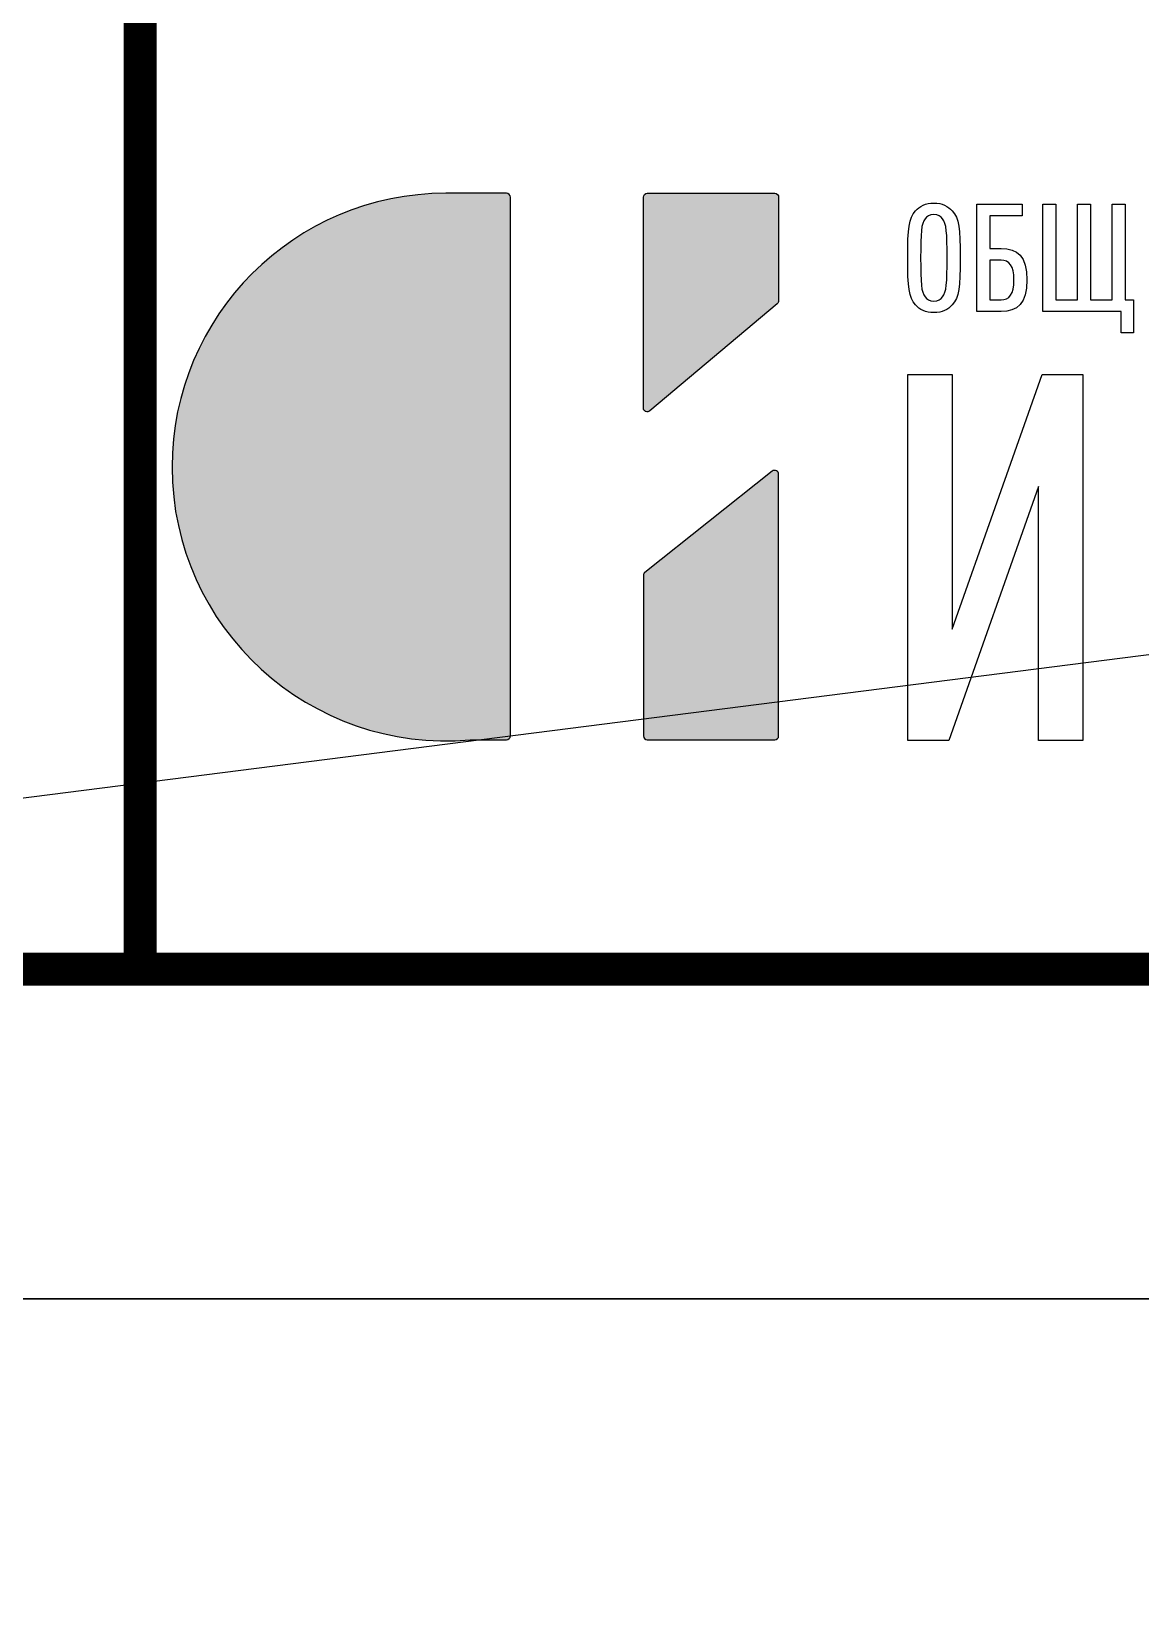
# Model space of a CAD drawing. Header units: millimetres. Extents: x -112426 to 6776, y 1218 to 38707.
# Drawn here: x 2352.09 to 2368.9, y 1396.32 to 1420.37 of the extents above; entities that cross this region are included whole.
import ezdxf

# ---------------------------------------------------------------- set-up
doc = ezdxf.new("R2010")
doc.units = ezdxf.units.MM
doc.layers.add('layer 1', color=7, linetype='Continuous')

# ---------------------------------------------------------------- blocks, each defined once
blk = doc.blocks.new('Лого')
h = blk.add_hatch(color=151)
h.set_gradient(color1=(158, 191, 227), color2=(46, 54, 92), tint=1, name='HEMISPHERICAL')
edge = h.paths.add_edge_path()
edge.add_spline(control_points=[(0.349, 0.4943), (-0.1909, 0.4468), (-0.6571, 0.8707), (-0.6571, 1.4146), (-0.6571, 1.4146), (-0.6571, 1.9249), (-0.2434, 2.3386), (0.2669, 2.3386), (0.2669, 2.3386), (0.2669, 2.3386), (0.4714, 2.3386), (0.4714, 2.3386), (0.4714, 2.3386), (0.4787, 2.3386), (0.4846, 2.3327), (0.4846, 2.3254), (0.4846, 2.3254), (0.4846, 2.3254), (0.4846, 0.5075), (0.4846, 0.5075), (0.4846, 0.5075), (0.4846, 0.5003), (0.4787, 0.4943), (0.4714, 0.4943), (0.4714, 0.4943), (0.4714, 0.4943), (0.3502, 0.4943), (0.3502, 0.4943), (0.3502, 0.4943), (0.3497, 0.4943), (0.3494, 0.4943), (0.349, 0.4943)], knot_values=[0, 0, 0, 0, 0.111111, 0.111111, 0.111111, 0.111121, 0.222222, 0.222222, 0.222222, 0.222232, 0.333333, 0.333333, 0.333333, 0.333344, 0.444444, 0.444444, 0.444444, 0.444455, 0.555556, 0.555556, 0.555556, 0.555566, 0.666667, 0.666667, 0.666667, 0.666677, 0.777778, 0.777778, 0.777778, 0.777788, 1, 1, 1, 1], degree=3, periodic=0)
edge = h.paths.add_edge_path()
edge.add_spline(control_points=[(0.9551, 1.604), (0.9551, 1.604), (1.3853, 1.966), (1.3853, 1.966), (1.3853, 1.966), (1.3884, 1.9686), (1.39, 1.972), (1.39, 1.9761), (1.39, 1.9761), (1.39, 1.9761), (1.39, 2.3254), (1.39, 2.3254), (1.39, 2.3254), (1.39, 2.3327), (1.3841, 2.3386), (1.3768, 2.3386), (1.3768, 2.3386), (1.3768, 2.3386), (0.9466, 2.3386), (0.9466, 2.3386), (0.9466, 2.3386), (0.9393, 2.3386), (0.9334, 2.3327), (0.9334, 2.3254), (0.9334, 2.3254), (0.9334, 2.3254), (0.9334, 1.6141), (0.9334, 1.6141), (0.9334, 1.6141), (0.9334, 1.6089), (0.9363, 1.6044), (0.941, 1.6021), (0.941, 1.6021), (0.9458, 1.5999), (0.9511, 1.6006), (0.9551, 1.604)], knot_values=[0, 0, 0, 0, 0.1, 0.1, 0.1, 0.10001, 0.2, 0.2, 0.2, 0.20001, 0.3, 0.3, 0.3, 0.30001, 0.4, 0.4, 0.4, 0.40001, 0.5, 0.5, 0.5, 0.50001, 0.6, 0.6, 0.6, 0.60001, 0.7, 0.7, 0.7, 0.70001, 0.8, 0.8, 0.8, 0.80001, 1, 1, 1, 1], degree=3, periodic=0)
edge = h.paths.add_edge_path()
edge.add_spline(control_points=[(0.9384, 1.0593), (0.9384, 1.0593), (1.3686, 1.4007), (1.3686, 1.4007), (1.3686, 1.4007), (1.3727, 1.4039), (1.3779, 1.4045), (1.3826, 1.4023), (1.3826, 1.4023), (1.3873, 1.4), (1.39, 1.3956), (1.39, 1.3904), (1.39, 1.3904), (1.39, 1.3904), (1.39, 0.5075), (1.39, 0.5075), (1.39, 0.5075), (1.39, 0.5003), (1.3841, 0.4943), (1.3768, 0.4943), (1.3768, 0.4943), (1.3768, 0.4943), (0.9466, 0.4943), (0.9466, 0.4943), (0.9466, 0.4943), (0.9393, 0.4943), (0.9334, 0.5003), (0.9334, 0.5075), (0.9334, 0.5075), (0.9334, 0.5075), (0.9334, 1.049), (0.9334, 1.049), (0.9334, 1.049), (0.9334, 1.0531), (0.9351, 1.0567), (0.9384, 1.0593)], knot_values=[0, 0, 0, 0, 0.1, 0.1, 0.1, 0.10001, 0.2, 0.2, 0.2, 0.20001, 0.3, 0.3, 0.3, 0.30001, 0.4, 0.4, 0.4, 0.40001, 0.5, 0.5, 0.5, 0.50001, 0.6, 0.6, 0.6, 0.60001, 0.7, 0.7, 0.7, 0.70001, 0.8, 0.8, 0.8, 0.80001, 1, 1, 1, 1], degree=3, periodic=0)
at = {"layer": 'layer 1', "color": 159}
for points, knots in [([(0.349, 0.4943), (-0.1909, 0.4468), (-0.6571, 0.8707), (-0.6571, 1.4146), (-0.6571, 1.4146), (-0.6571, 1.9249), (-0.2434, 2.3386), (0.2669, 2.3386), (0.2669, 2.3386), (0.2669, 2.3386), (0.4714, 2.3386), (0.4714, 2.3386), (0.4714, 2.3386), (0.4787, 2.3386), (0.4846, 2.3327), (0.4846, 2.3254), (0.4846, 2.3254), (0.4846, 2.3254), (0.4846, 0.5075), (0.4846, 0.5075), (0.4846, 0.5075), (0.4846, 0.5003), (0.4787, 0.4943), (0.4714, 0.4943), (0.4714, 0.4943), (0.4714, 0.4943), (0.3502, 0.4943), (0.3502, 0.4943), (0.3502, 0.4943), (0.3497, 0.4943), (0.3494, 0.4943), (0.349, 0.4943)], [0, 0, 0, 0, 0.111111, 0.111111, 0.111111, 0.111111, 0.222222, 0.222222, 0.222222, 0.222222, 0.333333, 0.333333, 0.333333, 0.333333, 0.444444, 0.444444, 0.444444, 0.444444, 0.555556, 0.555556, 0.555556, 0.555556, 0.666667, 0.666667, 0.666667, 0.666667, 0.777778, 0.777778, 0.777778, 0.777778, 1, 1, 1, 1]), ([(0.9551, 1.604), (0.9551, 1.604), (1.3853, 1.966), (1.3853, 1.966), (1.3853, 1.966), (1.3884, 1.9686), (1.39, 1.972), (1.39, 1.9761), (1.39, 1.9761), (1.39, 1.9761), (1.39, 2.3254), (1.39, 2.3254), (1.39, 2.3254), (1.39, 2.3327), (1.3841, 2.3386), (1.3768, 2.3386), (1.3768, 2.3386), (1.3768, 2.3386), (0.9466, 2.3386), (0.9466, 2.3386), (0.9466, 2.3386), (0.9393, 2.3386), (0.9334, 2.3327), (0.9334, 2.3254), (0.9334, 2.3254), (0.9334, 2.3254), (0.9334, 1.6141), (0.9334, 1.6141), (0.9334, 1.6141), (0.9334, 1.6089), (0.9363, 1.6044), (0.941, 1.6021), (0.941, 1.6021), (0.9458, 1.5999), (0.9511, 1.6006), (0.9551, 1.604)], [0, 0, 0, 0, 0.1, 0.1, 0.1, 0.1, 0.2, 0.2, 0.2, 0.2, 0.3, 0.3, 0.3, 0.3, 0.4, 0.4, 0.4, 0.4, 0.5, 0.5, 0.5, 0.5, 0.6, 0.6, 0.6, 0.6, 0.7, 0.7, 0.7, 0.7, 0.8, 0.8, 0.8, 0.8, 1, 1, 1, 1]), ([(2.0023, 2.1207), (2.0023, 2.2208), (1.9992, 2.2533), (1.9759, 2.2792), (1.9759, 2.2792), (1.9616, 2.2949), (1.9423, 2.3056), (1.9139, 2.3056), (1.9139, 2.3056), (1.8854, 2.3056), (1.8661, 2.2949), (1.8519, 2.2792), (1.8519, 2.2792), (1.8286, 2.2533), (1.8255, 2.2208), (1.8255, 2.1207), (1.8255, 2.1207), (1.8255, 2.0206), (1.8286, 1.9881), (1.8519, 1.9622), (1.8519, 1.9622), (1.8661, 1.9465), (1.8854, 1.9358), (1.9139, 1.9358), (1.9139, 1.9358), (1.9423, 1.9358), (1.9616, 1.9465), (1.9759, 1.9622), (1.9759, 1.9622), (1.9992, 1.9881), (2.0023, 2.0206), (2.0023, 2.1207)], [0, 0, 0, 0, 0.111111, 0.111111, 0.111111, 0.111111, 0.222222, 0.222222, 0.222222, 0.222222, 0.333333, 0.333333, 0.333333, 0.333333, 0.444444, 0.444444, 0.444444, 0.444444, 0.555556, 0.555556, 0.555556, 0.555556, 0.666667, 0.666667, 0.666667, 0.666667, 0.777778, 0.777778, 0.777778, 0.777778, 1, 1, 1, 1]), ([(1.9586, 2.1207), (1.9586, 2.0349), (1.956, 2.0059), (1.9433, 1.9886), (1.9433, 1.9886), (1.9372, 1.9805), (1.9281, 1.9749), (1.9139, 1.9749), (1.9139, 1.9749), (1.8997, 1.9749), (1.89, 1.9805), (1.8839, 1.9886), (1.8839, 1.9886), (1.8712, 2.0059), (1.8692, 2.0349), (1.8692, 2.1207), (1.8692, 2.1207), (1.8692, 2.2065), (1.8712, 2.2355), (1.8839, 2.2528), (1.8839, 2.2528), (1.89, 2.2609), (1.8997, 2.2665), (1.9139, 2.2665), (1.9139, 2.2665), (1.9281, 2.2665), (1.9372, 2.2609), (1.9433, 2.2528), (1.9433, 2.2528), (1.956, 2.2355), (1.9586, 2.2065), (1.9586, 2.1207)], [0, 0, 0, 0, 0.111111, 0.111111, 0.111111, 0.111111, 0.222222, 0.222222, 0.222222, 0.222222, 0.333333, 0.333333, 0.333333, 0.333333, 0.444444, 0.444444, 0.444444, 0.444444, 0.555556, 0.555556, 0.555556, 0.555556, 0.666667, 0.666667, 0.666667, 0.666667, 0.777778, 0.777778, 0.777778, 0.777778, 1, 1, 1, 1]), ([(2.2278, 2.046), (2.2278, 2.1263), (2.1958, 2.1522), (2.1409, 2.1522), (2.1409, 2.1522), (2.1409, 2.1522), (2.1023, 2.1522), (2.1023, 2.1522), (2.1023, 2.1522), (2.1023, 2.1522), (2.1023, 2.2624), (2.1023, 2.2624), (2.1023, 2.2624), (2.1023, 2.2624), (2.2115, 2.2624), (2.2115, 2.2624), (2.2115, 2.2624), (2.2115, 2.2624), (2.2115, 2.3015), (2.2115, 2.3015), (2.2115, 2.3015), (2.2115, 2.3015), (2.0586, 2.3015), (2.0586, 2.3015), (2.0586, 2.3015), (2.0586, 2.3015), (2.0586, 1.9399), (2.0586, 1.9399), (2.0586, 1.9399), (2.0586, 1.9399), (2.1409, 1.9399), (2.1409, 1.9399), (2.1409, 1.9399), (2.1953, 1.9399), (2.2278, 1.9663), (2.2278, 2.046)], [0, 0, 0, 0, 0.1, 0.1, 0.1, 0.1, 0.2, 0.2, 0.2, 0.2, 0.3, 0.3, 0.3, 0.3, 0.4, 0.4, 0.4, 0.4, 0.5, 0.5, 0.5, 0.5, 0.6, 0.6, 0.6, 0.6, 0.7, 0.7, 0.7, 0.7, 0.8, 0.8, 0.8, 0.8, 1, 1, 1, 1]), ([(2.5874, 1.8678), (2.5874, 1.8678), (2.5874, 1.979), (2.5874, 1.979), (2.5874, 1.979), (2.5874, 1.979), (2.5589, 1.979), (2.5589, 1.979), (2.5589, 1.979), (2.5589, 1.979), (2.5589, 2.3015), (2.5589, 2.3015), (2.5589, 2.3015), (2.5589, 2.3015), (2.5153, 2.3015), (2.5153, 2.3015), (2.5153, 2.3015), (2.5153, 2.3015), (2.5153, 1.979), (2.5153, 1.979), (2.5153, 1.979), (2.5153, 1.979), (2.4421, 1.979), (2.4421, 1.979), (2.4421, 1.979), (2.4421, 1.979), (2.4421, 2.3015), (2.4421, 2.3015), (2.4421, 2.3015), (2.4421, 2.3015), (2.3984, 2.3015), (2.3984, 2.3015), (2.3984, 2.3015), (2.3984, 2.3015), (2.3984, 1.979), (2.3984, 1.979), (2.3984, 1.979), (2.3984, 1.979), (2.3253, 1.979), (2.3253, 1.979), (2.3253, 1.979), (2.3253, 1.979), (2.3253, 2.3015), (2.3253, 2.3015), (2.3253, 2.3015), (2.3253, 2.3015), (2.2816, 2.3015), (2.2816, 2.3015), (2.2816, 2.3015), (2.2816, 2.3015), (2.2816, 1.9399), (2.2816, 1.9399), (2.2816, 1.9399), (2.2816, 1.9399), (2.5457, 1.9399), (2.5457, 1.9399), (2.5457, 1.9399), (2.5457, 1.9399), (2.5457, 1.8678), (2.5457, 1.8678), (2.5457, 1.8678), (2.5457, 1.8678), (2.5874, 1.8678), (2.5874, 1.8678)], [0, 0, 0, 0, 0.058824, 0.058824, 0.058824, 0.058824, 0.117647, 0.117647, 0.117647, 0.117647, 0.176471, 0.176471, 0.176471, 0.176471, 0.235294, 0.235294, 0.235294, 0.235294, 0.294118, 0.294118, 0.294118, 0.294118, 0.352941, 0.352941, 0.352941, 0.352941, 0.411765, 0.411765, 0.411765, 0.411765, 0.470588, 0.470588, 0.470588, 0.470588, 0.529412, 0.529412, 0.529412, 0.529412, 0.588235, 0.588235, 0.588235, 0.588235, 0.647059, 0.647059, 0.647059, 0.647059, 0.705882, 0.705882, 0.705882, 0.705882, 0.764706, 0.764706, 0.764706, 0.764706, 0.823529, 0.823529, 0.823529, 0.823529, 0.882353, 0.882353, 0.882353, 0.882353, 1, 1, 1, 1]), ([(2.1841, 2.046), (2.1841, 1.9973), (2.1689, 1.979), (2.1404, 1.979), (2.1404, 1.979), (2.1404, 1.979), (2.1023, 1.979), (2.1023, 1.979), (2.1023, 1.979), (2.1023, 1.979), (2.1023, 2.1126), (2.1023, 2.1126), (2.1023, 2.1126), (2.1023, 2.1126), (2.1404, 2.1126), (2.1404, 2.1126), (2.1404, 2.1126), (2.1689, 2.1126), (2.1841, 2.0948), (2.1841, 2.046)], [0, 0, 0, 0, 0.166667, 0.166667, 0.166667, 0.166667, 0.333333, 0.333333, 0.333333, 0.333333, 0.5, 0.5, 0.5, 0.5, 0.666667, 0.666667, 0.666667, 0.666667, 1, 1, 1, 1]), ([(2.416, 0.4914), (2.416, 0.4914), (2.416, 1.7272), (2.416, 1.7272), (2.416, 1.7272), (2.416, 1.7272), (2.2789, 1.7272), (2.2789, 1.7272), (2.2789, 1.7272), (2.2789, 1.7272), (1.9752, 0.8681), (1.9752, 0.8681), (1.9752, 0.8681), (1.9752, 0.8681), (1.9752, 1.7272), (1.9752, 1.7272), (1.9752, 1.7272), (1.9752, 1.7272), (1.826, 1.7272), (1.826, 1.7272), (1.826, 1.7272), (1.826, 1.7272), (1.826, 0.4914), (1.826, 0.4914), (1.826, 0.4914), (1.826, 0.4914), (1.9648, 0.4914), (1.9648, 0.4914), (1.9648, 0.4914), (1.9648, 0.4914), (2.2668, 1.3488), (2.2668, 1.3488), (2.2668, 1.3488), (2.2668, 1.3488), (2.2668, 0.4914), (2.2668, 0.4914), (2.2668, 0.4914), (2.2668, 0.4914), (2.416, 0.4914), (2.416, 0.4914)], [0, 0, 0, 0, 0.090909, 0.090909, 0.090909, 0.090909, 0.181818, 0.181818, 0.181818, 0.181818, 0.272727, 0.272727, 0.272727, 0.272727, 0.363636, 0.363636, 0.363636, 0.363636, 0.454545, 0.454545, 0.454545, 0.454545, 0.545455, 0.545455, 0.545455, 0.545455, 0.636364, 0.636364, 0.636364, 0.636364, 0.727273, 0.727273, 0.727273, 0.727273, 0.818182, 0.818182, 0.818182, 0.818182, 1, 1, 1, 1]), ([(0.9384, 1.0593), (0.9384, 1.0593), (1.3686, 1.4007), (1.3686, 1.4007), (1.3686, 1.4007), (1.3727, 1.4039), (1.3779, 1.4045), (1.3826, 1.4023), (1.3826, 1.4023), (1.3873, 1.4), (1.39, 1.3956), (1.39, 1.3904), (1.39, 1.3904), (1.39, 1.3904), (1.39, 0.5075), (1.39, 0.5075), (1.39, 0.5075), (1.39, 0.5003), (1.3841, 0.4943), (1.3768, 0.4943), (1.3768, 0.4943), (1.3768, 0.4943), (0.9466, 0.4943), (0.9466, 0.4943), (0.9466, 0.4943), (0.9393, 0.4943), (0.9334, 0.5003), (0.9334, 0.5075), (0.9334, 0.5075), (0.9334, 0.5075), (0.9334, 1.049), (0.9334, 1.049), (0.9334, 1.049), (0.9334, 1.0531), (0.9351, 1.0567), (0.9384, 1.0593)], [0, 0, 0, 0, 0.1, 0.1, 0.1, 0.1, 0.2, 0.2, 0.2, 0.2, 0.3, 0.3, 0.3, 0.3, 0.4, 0.4, 0.4, 0.4, 0.5, 0.5, 0.5, 0.5, 0.6, 0.6, 0.6, 0.6, 0.7, 0.7, 0.7, 0.7, 0.8, 0.8, 0.8, 0.8, 1, 1, 1, 1])]:
    blk.add_open_spline(points, degree=3, knots=knots, dxfattribs=at)

msp = doc.modelspace()

# ---------------------------------------------------------------- linework, layer by layer
for p, q in [((6610.206, 1951.39), (857.036, 1218.247)), ((1042.939, 1401.16), (6319.699, 1401.16))]:
    msp.add_line(p, q)
msp.add_lwpolyline([(2198.74, 1698.16), (2408.74, 1698.16), (2408.74, 1401.16), (2198.74, 1401.16)], close=True)
at = {"const_width": 0.5}
msp.add_lwpolyline([(2218.74, 1693.16), (2403.74, 1693.16), (2403.74, 1406.16), (2218.74, 1406.16)], close=True, dxfattribs=at)
msp.add_lwpolyline([(2353.74, 1436.16), (2353.74, 1406.16)], dxfattribs=at)

# ---------------------------------------------------------------- block references
at = {"xscale": 4.492609629394886, "yscale": 4.492609629394886, "zscale": 4.492609629394886}
msp.add_blockref('Лого', (2357.174, 1407.416), dxfattribs=at)

doc.saveas('drawing.dxf')
